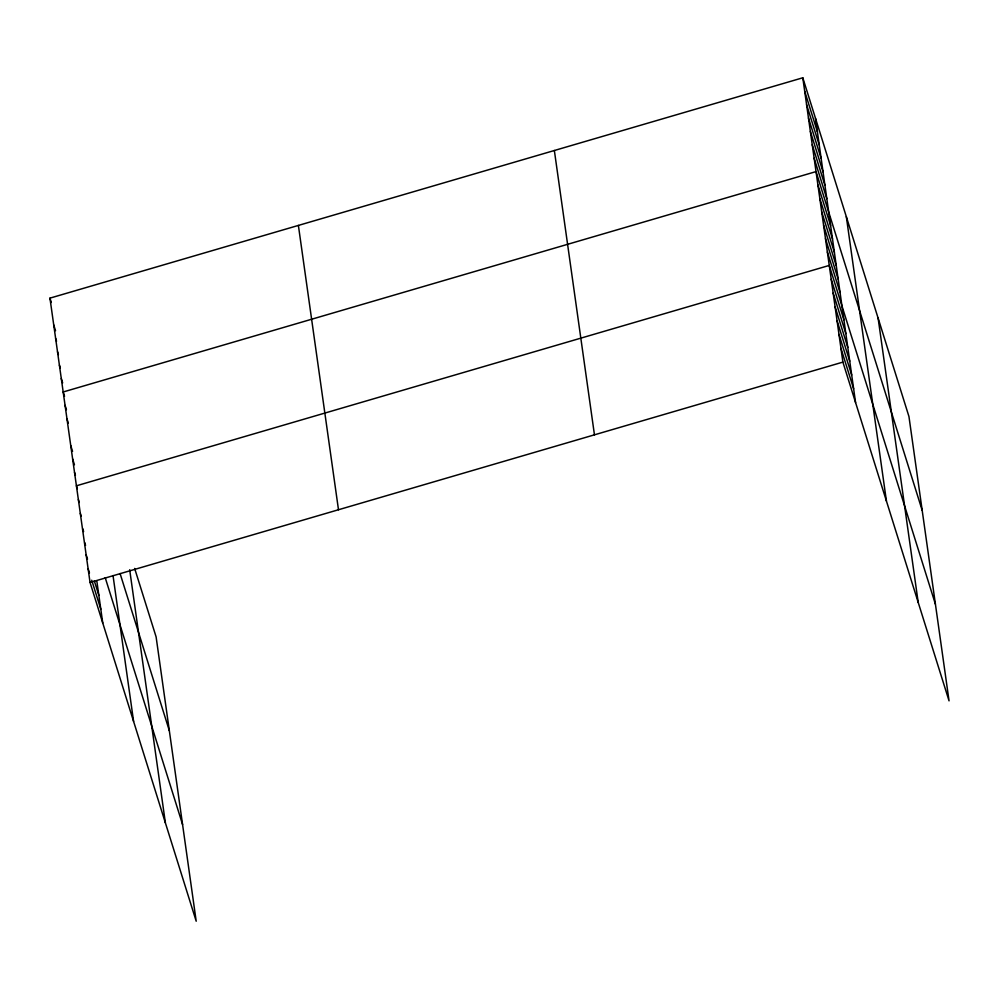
<?xml version="1.0" encoding="UTF-8"?>
<svg xmlns="http://www.w3.org/2000/svg" width="999" height="999" viewBox="0 0 999 999"><rect width="100%" height="100%" fill="white"/><g stroke="black" fill="none" stroke-linecap="round" stroke-linejoin="round"><path stroke-width="1.5" d="M134.653 568.431L156.106 636.887L196.204 921.215L90.047 582.467L49.95 298.139L802.796 77.785L908.953 416.533L949.05 700.861L842.894 362.113L802.796 77.785M90.047 582.467L842.894 362.113M804.682 91.184L817.369 131.693M806.568 104.583L819.267 145.092M808.466 117.994L821.153 158.491M810.351 131.393L823.051 171.903M812.237 144.793L824.937 185.302M814.135 158.204L826.822 198.714M922.177 510.364L816.021 171.603L63.187 391.97L64.548 396.303M817.919 185.015L830.606 225.512M819.804 198.414L832.504 238.923M821.69 211.813L834.39 252.322M823.588 225.225L836.275 265.734M825.474 238.624L838.173 279.133M827.372 252.035L840.059 292.532M935.414 604.195L829.257 265.434L76.411 485.801L77.323 488.686M831.205 279.245L843.893 319.755M833.154 293.057L845.841 333.566M835.102 306.868L847.789 347.377M837.05 320.679L849.737 361.176M838.998 334.49L851.685 374.987M840.946 348.301L853.633 388.798M49.95 298.139L51.311 302.485M53.734 324.95L55.544 330.731M55.619 338.349L56.531 341.246M57.517 351.76L58.417 354.645M59.403 365.159L60.315 368.057M61.289 378.559L62.65 382.904M120.08 573.513L169.343 730.719M65.072 405.369L66.434 409.715M66.958 418.781L68.319 423.114M70.742 445.579L72.552 451.373M72.64 458.991L74.45 464.772M74.525 472.39L75.437 475.287M105.207 577.647L182.58 824.55M78.359 499.6L79.271 502.497M80.307 513.411L81.219 516.308M82.717 528.671L83.616 531.568M84.665 542.482L85.564 545.379M86.151 554.845L87.512 559.19M94.318 580.881L98.851 595.354M88.099 568.656L89.46 573.001M91.733 580.232L100.799 609.165M878.109 318.107L918.206 602.434M846.328 216.708L886.425 501.036M815.484 118.282L855.581 402.609M554.358 150.499L594.455 434.827M298.389 225.424L338.486 509.752M129.683 569.742L165.372 822.801M113.024 575.574L133.591 721.39M96.903 581.543L102.747 622.976"/></g></svg>
